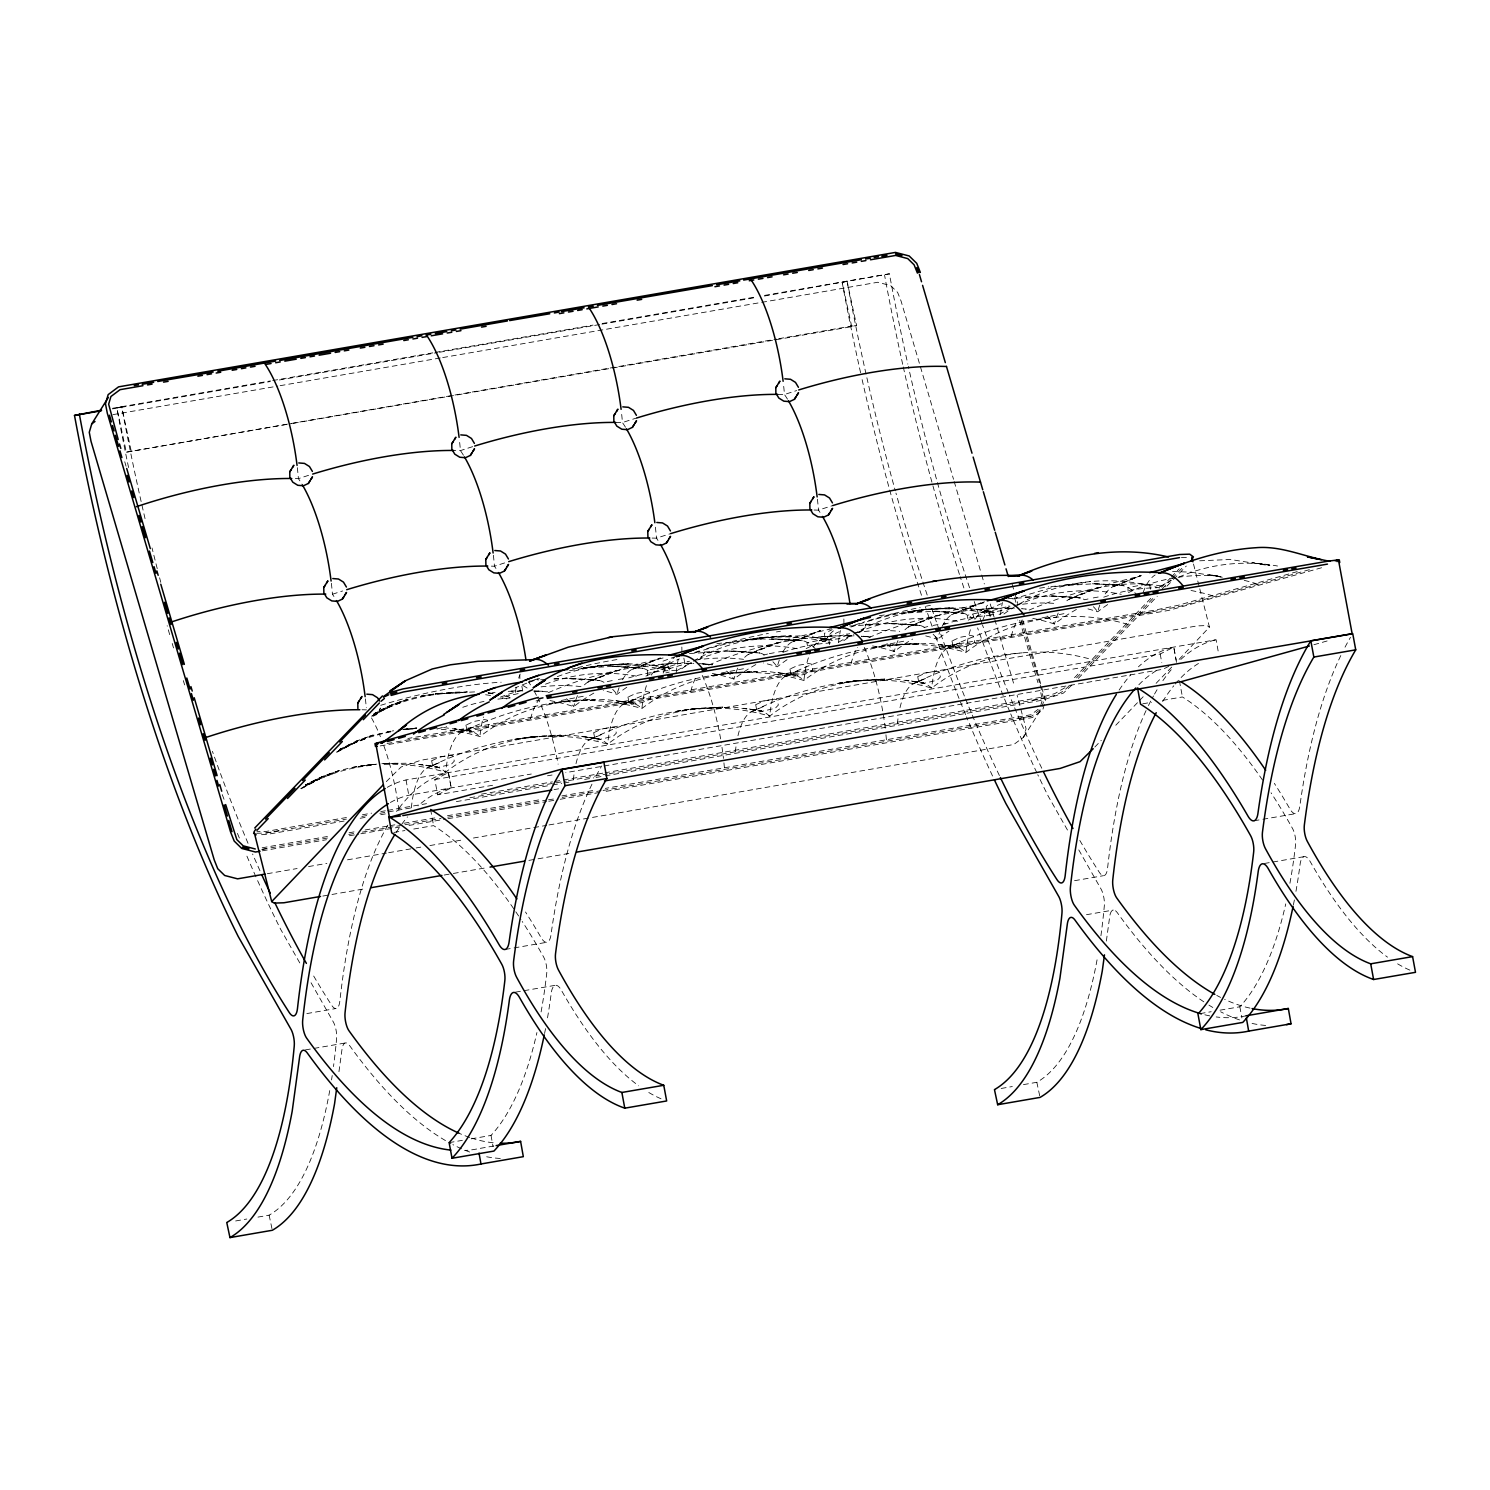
<?xml version="1.0" encoding="UTF-8"?>
<svg xmlns="http://www.w3.org/2000/svg" width="1490" height="1490" viewBox="0 0 1490 1490"><rect width="100%" height="100%" fill="white"/><g stroke="black" fill="none" stroke-linecap="round" stroke-linejoin="round"><path stroke-width="0.75" stroke-dasharray="5 3.75" d="M522.767 691.174L521.537 684.45M846.916 633.734L846.804 635.075L838.87 638.763L825.516 640.085L824.268 633.38L832.221 629.711M1008.935 605.704L1008.823 607.045L1000.87 610.714L990.291 612.539L987.535 612.055L986.175 606.691L989.23 603.506M338.956 1071.664L342.085 1048.718A20.432 6.575 80.2 0 1 349.666 1045.663A837.287 269.653 80.2 0 0 450.949 1143.631M1106.362 941.084L1109.808 915.847A20.432 6.575 80.2 0 1 1117.388 912.793A837.287 269.653 80.2 0 0 1206.956 1003.869M592.499 817.414L1013.815 744.497L1023.593 737.215L1026.07 728.796L1017.111 695.271M1040.579 705.999L1042.274 700.244L1040.597 691.602M1042.013 706.763L1043.875 700.449L1040.15 684.73M1044.378 704.323L1042.776 709.817L1032.384 717.547L603.822 791.73M373.171 716.224L376.43 714.697L380.546 708.067L379.186 710.246M859.208 632.114L862.468 630.568L866.603 623.938L865.224 626.117M376.43 714.697L377.79 712.518M701.827 656.438L700.449 658.617L704.584 651.987L703.224 654.166M862.468 630.568L863.846 628.389M1023.593 737.215L1041.38 708.868L1031.62 716.15L1018.843 718.497M1199.767 588.811L1209.433 627.085L1178.646 659.865M386.301 781.617L401.089 766.996L420.962 760.235L1197.215 625.893L1206.975 625.558L1209.433 627.085M1074.514 677.708L1151.863 597.248M1161.548 587.19L1169.594 578.809M1171.215 577.133L1179.26 568.752M1069.131 685.605C1059.669 697.19 1043.279 698.028 1029.665 700.859M1076.544 677.894L1153.67 597.676M1162.256 588.755L1170.823 579.833M1172.295 578.306L1182.054 568.156M1071.813 685.121L1063.394 693.111L1042.814 700.114L605.257 775.843M1078.257 678.416L1157.264 596.242M1166.931 586.185L1171.773 581.156M1173.394 579.48L1186.282 566.07M1094.833 747.049L1101.278 740.344M1115.787 725.239L1143.184 696.743M1156.091 683.333L1172.202 666.57M1064.829 687.765L1054.734 693.614L1042.236 697.096L605.07 772.77M1038.176 709.296L1030.857 714.753L605.312 788.396M371.662 716.243L375.387 713.822A194.743 179.415 43.9 0 1 462.887 692.98M337.373 751.91L353.633 743.361L337.932 751.482M301.222 788.769L319.363 779.009L303.643 787.148M372.221 715.833L387.922 707.713L372.221 715.833L375.387 713.822M583.242 696.277L561.227 700.486M763.681 655.134L767.536 654.036M743.473 668.749L721.477 672.958M829.427 644.574L828.924 638.689L821.791 639.694L806.928 642.898L807.952 648.467M923.93 627.607L927.786 626.508M903.722 641.221L881.707 645.431M1063.953 613.675L1041.957 617.884M372.779 715.535L384.588 709.017L400.959 702.61M336.517 752.282L350.299 744.683L366.689 738.276M304.221 786.85L316.029 780.332L332.4 773.925M374.027 713.747L390.417 705.496L407.403 699.369L390.417 705.496L374.027 713.747C402.114 697.115 435.173 692.012 467.357 691.919L435.322 693.93L475.813 691.844M339.757 749.396L356.147 741.145L373.133 735.036L356.147 741.145L339.757 749.396L369.669 736.172L393.043 730.808M305.469 785.062L321.859 776.812L338.845 770.684L321.859 776.812L305.469 785.062C327.036 772.49 351.565 766.009 376.355 764.277M492.575 785.286L437.65 794.803L434.819 779.549L448.397 772.639L451.228 787.893A607.995 195.823 80.2 0 0 418.057 805.904M437.65 794.803L451.228 787.893L448.397 772.639A623.528 200.815 80.2 0 0 396.582 811.51M434.819 779.549L1160.188 653.998L1173.766 647.088L1176.187 660.163M1168.831 666.291L1163.02 669.252L565.79 772.621M660.796 667.278L679.328 658.915M592.219 738.593C632.673 718.683 677.689 707.62 722.818 707.135L690.783 709.165L733.322 707.098L761.688 711.065L743.752 708.29L757.889 710.227M788.527 674.896C828.98 654.985 873.997 643.922 919.107 643.438L887.09 645.468L929.611 643.401L957.995 647.368L940.06 644.593L954.177 646.53M754.238 710.544C794.692 690.634 839.708 679.57 884.837 679.105L852.802 681.116L895.341 679.049L923.707 683.016L905.771 680.26L919.889 682.197M461.062 732.465L473.541 727.046L464.489 730.975C504.942 711.065 549.959 700.002 595.087 699.536L563.052 701.548L605.592 699.481L633.958 703.448L616.022 700.673L630.14 702.61M426.773 768.114L439.252 762.694L430.219 766.642C470.672 746.714 515.689 735.65 560.799 735.185L528.764 737.196L571.303 735.129L599.669 739.096L581.752 736.339L595.87 738.276M657.369 668.768L669.829 663.348M623.081 704.416L635.541 698.996L626.508 702.945C666.961 683.016 711.978 671.953 757.106 671.487L725.071 673.499L767.592 671.431L795.977 675.417L778.041 672.642L792.159 674.579M588.792 740.064L601.271 734.663M819.37 640.719L839.243 631.704M785.1 676.367L797.56 670.966M750.811 712.034L763.29 706.614M981.388 612.669L1001.261 603.673M947.119 648.336L959.579 642.916L950.546 646.865C983.512 630.661 1019.514 620.008 1056.187 617.232M912.83 683.985L925.29 678.583L916.257 682.513C949.223 666.309 985.225 655.656 1021.916 652.881M548.413 692.645C593.97 672.586 643.997 662.305 693.781 663.367M591.66 680.409L630.046 666.049L664.67 657.574M634.908 668.172L660.293 658.058L631.164 669.829L660.293 658.058M708.663 665.117C754.219 645.058 804.246 634.777 854.031 635.839M751.891 652.881L790.296 638.521L831.625 628.743M795.139 640.644L820.543 630.531L791.413 642.302L820.543 630.531M868.894 637.59C914.45 617.531 964.477 607.25 1014.262 608.293M912.141 625.353L950.527 610.993L985.151 602.5M955.388 613.098L985.113 601.587M1029.143 610.062C1071.776 592.312 1119.009 577.394 1165.553 586.762M1072.372 597.825L1110.776 583.465L1140.912 575.848M1115.619 585.57L1141.023 575.475L1111.894 587.246L1141.023 575.475M526.771 683.128L515.223 687.803M518.166 693.614L504.235 696.668M528.913 682.364L539.622 678.602M695.215 652.825C726.133 642.376 758.671 635.932 791.376 635.839L759.341 637.85L801.881 635.783L830.247 639.75L812.329 636.975L826.447 638.912M850.809 627.048C883.644 615.202 918.417 607.92 953.395 607.79L921.36 609.801L963.9 607.752L992.265 611.72L974.348 608.944L988.466 610.881M1012.827 598.999L1055.609 586.576L1090.475 581.566M131.157 450.762L121.677 406.696L116.853 408.111L126.352 452.178L776.439 339.087M293.381 423.272L851.703 326.645L856.527 325.23L847.046 281.144L842.222 282.56A837.287 269.653 80.2 0 0 861.35 376.169M764.426 296.026L889.4 273.825A821.754 264.661 80.2 0 0 907.838 364.119M437.632 728.833L446.572 726.3M1297.213 571.62L1178.702 605.163L1154.638 610.174L407.85 738.481M1309.393 569.683L1179.67 606.411L1142.066 613.768M1321.593 567.746L1168.551 610.434L379.261 746.08M1313.901 644.723L1327.311 640.923M536.028 700.971L540.106 699.909M675.901 656.401L662.249 661.411L663.497 668.135L671.133 668.135L681.843 664.968L684.785 663.125L683.538 656.401M665.862 672.884L669.196 672.102M1088.017 598.98L1084.683 599.762A109.161 38.386 80.3 0 0 1065.164 602.277M607.305 681.563L612.539 680.52M769.287 653.682L776.625 652.285M569.553 670.705L600.843 665.453L629.357 663.87L597.341 665.881L625.632 663.609L654.091 665.173L668.246 667.799L650.311 665.024L664.428 666.961M933.019 625.446L938.775 624.403M1093.269 597.918L1099.024 596.875M112.774 408.241L270.416 380.937M272.707 380.546L432.882 352.832M435.173 352.422L593.057 325.099M602.202 323.516L755.523 296.976M764.668 295.392L889.4 273.825M112.402 408.875L270.174 381.57M279.319 379.987L437.203 352.664M439.494 352.255L599.669 324.541M601.96 324.149L755.262 297.609M112.961 414.63L277.829 386.096M280.12 385.687L440.407 357.954M442.698 357.563L877.759 282.262L890.666 285.614L897.613 292.394L901.096 301.129L953.525 479.277M778.73 338.696L856.527 325.23M126.352 452.178L291.09 423.663M387.27 787.335A623.528 200.815 80.2 0 1 406.044 779.959L1216.119 639.75L1218.466 652.862M390.38 802.495A607.995 195.823 80.2 0 1 408.781 795.25L531.315 774.018M547.482 775.787L552.064 775.005M346.444 817.526L266.338 831.401L256.876 831.699M362.461 814.751L371.606 813.168M380.769 811.584L385.351 810.802M387.642 810.392L426.55 803.669M481.475 794.151L552.436 781.878M554.727 781.486L602.779 773.161M256.522 833.283L266.282 832.966L346.425 819.09M361.828 816.446L369.315 815.123M379.838 813.335L412.823 807.599M469.853 797.765L566.237 781.039M568.528 780.648L607.454 773.906M609.354 773.608L1042.516 698.605M344.115 821.046L266.226 834.53L258.18 834.791M360.152 818.271L367.006 817.079M380.751 814.713L385.333 813.913M456.35 801.62L550.276 785.36M552.567 784.969L561.73 783.386M564.021 782.995L570.894 781.803M584.639 779.419L593.802 777.836M596.093 777.426L602.966 776.253M262.147 847.791L330.78 835.927M349.088 832.761L355.942 831.569M365.106 829.986L394.85 824.827M403.995 823.244L436.03 817.712M447.466 815.719L541.261 799.497M561.86 795.921L596.168 789.998M262.24 849.319L328.638 837.827M348.753 834.475L353.838 833.469M362.256 832.128L400.512 825.516M405.001 824.734L441.021 818.494M447.726 817.209L546.178 800.167M548.469 799.776L553.516 799.031M562.214 797.392L601.14 790.668M603.022 790.464L1031.62 716.15M262.333 850.827L326.515 839.727M349.424 835.76L358.587 834.177M360.878 833.767L392.969 828.216M395.26 827.825L399.841 827.025M409.005 825.441L445.678 819.09M447.969 818.699L546.532 801.639M548.823 801.247L557.986 799.664M560.277 799.273L601.532 792.121M267.343 873.699L297.106 868.54M308.56 866.565L326.869 863.38M347.487 859.823L386.413 853.081M388.704 852.69L413.885 848.332M416.176 847.94L420.757 847.139M429.921 845.556L464.265 839.615M473.429 838.032L546.7 825.348M548.99 824.939L590.208 817.805M322.846 896.049L329.7 894.857M331.991 894.466L366.354 888.506M444.206 875.04L451.06 873.848M453.351 873.457L487.696 867.515M528.913 860.382L535.785 859.19M538.076 858.799L572.421 852.839M306.847 1013.573L335.827 1008.544M1074.569 880.683L1103.55 875.673M305.413 1049.891L345.531 1042.944M1086.508 914.692L1113.254 910.073M493.861 1145.996L478.253 1148.697A821.754 264.661 80.2 0 1 464.731 1150.466M235.662 1220.962L246.819 1219.025M257.956 1217.107L269.113 1215.17A460.038 148.162 80.2 0 0 329.718 1090.624M1001.168 1088.464L1012.306 1086.545M1023.462 1084.608L1036.835 1082.299A460.038 148.162 80.2 0 0 1097.441 957.753M387.046 743.491L393.919 742.299M396.21 741.908L1154.787 611.589M554.038 789.607L558.62 788.825M393.9 832.444L404.926 830.545M413.754 829.036L433.59 825.628A607.995 213.796 80.3 0 1 514.534 909.924M1142.737 703.802L1151.565 702.274M1162.591 700.375L1182.427 696.966A607.995 213.796 80.3 0 1 1263.371 781.282M505.259 949.447L511.871 948.311M514.087 947.919L547.147 942.239M1254.096 820.785L1260.708 819.649M1262.905 819.277L1295.983 813.596M515.447 992.154L555.137 985.337M1264.284 863.492L1303.974 856.675M449.123 1142.625L462.347 1140.353M471.175 1138.844L491.011 1135.436A460.038 161.758 80.3 0 0 536.921 1032.551M1200.158 1013.591L1211.184 1011.71M1220.012 1010.183L1239.848 1006.774A460.038 161.758 80.3 0 0 1285.74 903.89M266.282 832.966L279.058 830.787M261.793 849.449L268.219 848.406M778.544 651.931L785.677 650.925M618.294 679.459L623.025 678.714M1039.61 588.196L1048.662 586.837M879.379 615.743L886.159 614.7M716.876 643.606L761.856 638.875L803.203 640.775L771.578 638.819L799.087 640.123M390.492 731.218L387.046 731.739L393.621 730.771M1050.916 586.483L1096.156 583.614L1123.684 585.719L1092.058 583.745L1119.567 585.067M1007.668 598.738L1052.909 595.851L1080.436 597.956L1048.811 596L1076.32 597.304M890.685 614.029L935.906 611.142L963.434 613.247L931.827 611.291L959.318 612.595M849.71 626.005L892.659 623.397L920.205 625.483L888.58 623.528L916.089 624.832M689.479 653.533L732.428 650.925L759.956 653.011L728.331 651.056L755.84 652.359M572.477 668.824L615.426 666.216L642.972 668.302L611.347 666.347L638.837 667.65M529.229 681.079L538.337 680.073M492.78 693.763L488.292 693.074L495.09 692.31M1199.674 560.799L1230.386 559.495L1266.295 565.157L1252.028 562.289M376.84 764.146L366.745 765.245L375.61 764.389M943.505 623.658L945.927 623.397M416.548 728.107L401.034 729.579L418.764 727.902M406.584 728.982L416.734 728.07M1064.568 584.993L1082.336 583.819M583.857 667.576L601.606 666.403M540.609 679.812L544.576 679.552M1025.288 596.968L1039.089 596.056M908.285 612.26L922.087 611.347M982.059 609.205L995.841 608.293M865.057 624.496L878.858 623.584M748.054 639.787L761.856 638.875M821.81 636.733L835.611 635.82M704.807 652.024L718.608 651.111M661.579 664.261L675.361 663.348M553.777 678.937L572.179 678.453L599.725 680.539L568.1 678.583L595.609 679.887M508.22 691.341L524.331 690.745M554.336 678.9L558.378 678.639M511.089 691.136L515.13 690.876M1181.421 557.577L1188.983 557.316M384.476 763.55L398.78 763.215L380.863 763.7L409.284 763.178L437.65 767.145L419.733 764.37L433.851 766.307M1172.574 571.527L1190.771 572.141L1220.925 576.965M1012.455 608.386L1005.582 608.237L1012.287 608.404M852.224 635.932L845.333 635.764L852.038 635.932M534.035 691.043L550.071 691.975M533.793 691.062L542.751 691.286L535.841 690.988M1026.219 609.056L1021.637 608.721L1026.033 609.168M870.551 636.919L861.388 636.249L868.037 636.9M712.611 664.596L698.866 663.609L712.257 664.838M488.012 692.831L492.072 693.204M443.573 727.53L471.939 731.497L454.003 728.722L468.139 730.659M863.213 636.23L870.086 636.975M702.982 663.758L712.146 664.764M488.292 693.074L494.345 693.893M1259.46 563.704L1269.852 565.343L1255.679 562.996M1216.213 575.941L1220.366 576.611M1212.45 575.233L1220.534 576.574M1208.8 574.525L1223.048 577.394M522.86 685.381L527.851 688.492M1067.473 830.042L1048.29 796.275A837.287 269.653 80.2 0 1 1037.785 774.726M1078.779 849.896L1101.352 889.605A12.255 3.949 80.2 0 1 1104.332 905.697A460.038 148.162 80.2 0 1 1100.887 935.981M299.769 962.913L280.567 929.145A837.287 269.653 80.2 0 1 256.839 878.895M311.056 982.767L333.63 1022.494A12.255 3.949 80.2 0 1 336.61 1038.567A460.038 148.162 80.2 0 1 333.481 1066.598M1012.157 584.304L1014.131 590.99M1014.783 593.225L1018.061 604.363M1022.643 619.952L1045.459 700.673M1014.541 597.732L1015.901 602.351M1021.134 620.157L1039.498 682.513M1019.626 620.38L1037.971 682.699M954.177 481.493L981.053 572.793M981.705 575.028L984.331 583.931M990.235 603.971L994.165 617.326M994.817 619.561L1014.485 686.35M124.75 461.788L126.054 466.24M1193.509 564.021L1199.189 586.557M851.703 326.645L842.222 282.56L847.046 281.144A821.754 264.661 80.2 0 0 895.322 490.806M1036.835 1082.299L1040.039 1097.404M269.113 1215.17L272.316 1230.274M1179.428 680.8L1182.427 696.966M1239.848 1006.774L1241.915 1017.949M1150.429 589.202L1149.405 583.633L1127.93 587.526L1128.098 591.549M1160.188 653.998L1161.809 662.715M990.198 616.73L989.155 611.161L976.267 613.21L967.159 615.37L968.202 620.939M669.364 669.941L668.675 666.216L647.219 670.128L647.722 675.994M430.591 809.443L433.59 825.628M491.011 1135.436L493.078 1146.611M1176.485 662.38L1173.766 647.088A623.528 200.815 80.2 0 0 1138.435 666.831M406.044 779.959L408.781 795.25M843.861 618.983L843.955 624.385M681.843 647.014L681.936 652.434M519.824 675.063L519.88 678.658M545.47 684.171A194.743 182.19 74.2 0 1 636.565 676.143M663.162 673.107A109.161 38.386 80.3 0 1 674.411 657.593M755.821 664.577A194.743 182.19 74.2 0 0 733.993 679.068A194.743 182.19 74.2 0 0 712.313 673.461M783.237 652.229A194.743 182.19 74.2 0 1 830.34 642.991M872.563 645.934A194.743 182.19 74.2 0 1 894.242 651.54A194.743 182.19 74.2 0 1 912.569 639.061M898.004 640.551A109.161 38.386 80.3 0 0 894.242 651.54A109.161 38.386 80.3 0 0 885.526 642.432M904.933 629.804A109.161 38.386 80.3 0 1 924.452 627.271M933.131 634.218A109.161 38.386 80.3 0 1 937.471 639.303A194.743 182.19 74.2 0 1 948.962 631.071M943.487 624.701A194.743 182.19 74.2 0 1 994.612 615.296M1032.793 618.406A194.743 182.19 74.2 0 1 1054.473 624.012A194.743 182.19 74.2 0 1 1078.052 608.553M850.995 663.776A109.161 38.386 80.3 0 1 857.495 647.48M787.055 659.716A194.743 182.19 74.2 0 0 777.24 666.831A194.743 182.19 74.2 0 0 763.495 662.938M806.164 648.578A194.743 182.19 74.2 0 1 849.691 633.716M855.614 632.654A194.743 182.19 74.2 0 1 899.755 631.35M925.718 635.895A194.743 182.19 74.2 0 1 937.471 639.303A109.161 38.386 80.3 0 1 939.613 632.393M737.755 668.079A109.161 38.386 80.3 0 0 733.993 679.068A109.161 38.386 80.3 0 0 725.295 669.979M744.683 657.332A109.161 38.386 80.3 0 1 764.202 654.799M772.9 661.746A109.161 38.386 80.3 0 1 777.24 666.831A109.161 38.386 80.3 0 1 779.363 659.921M626.806 687.263A194.743 182.19 74.2 0 0 617.009 694.359A194.743 182.19 74.2 0 0 603.264 690.466M645.915 676.106A194.743 182.19 74.2 0 1 689.46 661.243M695.383 660.2A194.743 182.19 74.2 0 1 743.547 659.325M782.79 652.192A109.161 38.386 80.3 0 1 816.129 649.51M968.202 620.157A194.743 182.19 74.2 0 1 1009.941 606.188M1013.871 605.462A194.743 182.19 74.2 0 1 1055.982 603.487M1087.924 608.889A194.743 182.19 74.2 0 1 1097.72 611.775A194.743 182.19 74.2 0 1 1109.212 603.543M942.108 626.415A109.161 38.386 80.3 0 1 972.02 617.959M593.821 693.092A194.743 182.19 74.2 0 0 573.762 706.614A194.743 182.19 74.2 0 0 548.078 700.263M628.724 677.894A194.743 182.19 74.2 0 1 678.155 670.295M690.764 691.323A109.161 38.386 80.3 0 1 695.383 678.434M838.814 642.115A194.743 182.19 74.2 0 1 851.2 635.448M858.501 632.114A194.743 182.19 74.2 0 1 961.031 621.851M982.841 620.157A109.161 38.386 80.3 0 1 991.409 605.331M825.125 641.706A109.161 38.386 80.3 0 1 834.642 630.065M999.045 614.569A194.743 182.19 74.2 0 1 1013.256 607.045M1016.906 605.387A194.743 182.19 74.2 0 1 1121.262 594.324M1143.091 592.629A109.161 38.386 80.3 0 1 1155.123 574.991M530.514 718.851A109.161 38.386 80.3 0 1 538.02 701.008M566.498 698.717A109.161 38.386 80.3 0 1 573.762 706.614A109.161 38.386 80.3 0 1 577.524 695.607M584.452 684.86A109.161 38.386 80.3 0 1 603.971 682.327M612.651 689.293A109.161 38.386 80.3 0 1 617.009 694.359A109.161 38.386 80.3 0 1 619.132 687.449M462.757 707.303A194.743 182.19 74.2 0 1 484.008 701.418M497.865 699.127A194.743 182.19 74.2 0 1 509.859 698.065M1058.235 613.005A109.161 38.386 80.3 0 0 1054.473 624.012A109.161 38.386 80.3 0 0 1045.775 614.904M1093.381 606.691A109.161 38.386 80.3 0 1 1097.72 611.775A109.161 38.386 80.3 0 1 1099.843 604.865M1011.244 636.249A109.161 38.386 80.3 0 1 1017.745 619.952M1103.717 597.173A194.743 182.19 74.2 0 1 1156.855 587.731M1191.032 590.506A194.743 182.19 74.2 0 1 1214.723 596.484M1128.452 592.629A194.743 182.19 74.2 0 1 1174.12 577.934M1178.087 577.3A194.743 182.19 74.2 0 1 1220.236 576.295M1244.225 580.355A194.743 182.19 74.2 0 1 1257.951 584.248M1105.226 593.933A109.161 38.386 80.3 0 1 1136.609 594.454M500.361 697.134A194.743 182.19 74.2 0 1 523.325 690.038M541.093 686.871A194.743 182.19 74.2 0 1 581.286 686.629M622.559 679.719A109.161 38.386 80.3 0 1 651.54 673.014M1159.295 587.041A194.743 182.19 74.2 0 1 1171.68 580.392M1178.981 577.04A194.743 182.19 74.2 0 1 1277.526 566.014M676.851 670.668A194.743 182.19 74.2 0 1 690.969 662.976M698.27 659.642A194.743 182.19 74.2 0 1 798.789 648.988M541.093 1011.915A460.038 161.758 80.3 0 0 546.737 973.324A12.255 4.302 80.3 0 0 543.664 957.083A607.995 213.796 80.3 0 0 522.226 921.472M515.819 911.824A607.995 213.796 80.3 0 1 520.941 919.498M547.519 1017.819A475.552 167.215 80.3 0 0 551.263 993.029A20.432 7.189 80.3 0 1 561.339 990.179A475.552 167.215 80.3 0 0 638.689 1085.8M545.545 1028.603A475.552 167.215 80.3 0 1 544.278 1034.917M591.977 784.168A623.528 219.254 80.3 0 0 551.002 934.77A20.432 7.189 80.3 0 1 541.056 937.582A623.528 219.254 80.3 0 0 525.504 911.992M596.186 775.824A623.528 219.254 80.3 0 1 601.643 766.009M661.02 1098.763A475.552 167.215 80.3 0 1 647.666 1091.816M1289.93 883.272A460.038 161.758 80.3 0 0 1295.574 844.662A12.255 4.302 80.3 0 0 1292.501 828.421A607.995 213.796 80.3 0 0 1271.063 792.81M1295.965 891.337A475.552 167.215 80.3 0 0 1300.081 864.368A20.432 7.189 80.3 0 1 1310.176 861.518A475.552 167.215 80.3 0 0 1387.507 957.139M1294.382 899.941A475.552 167.215 80.3 0 1 1293.115 906.255M1340.814 655.525A623.528 219.254 80.3 0 0 1299.839 806.109A20.432 7.189 80.3 0 1 1289.874 808.921A623.528 219.254 80.3 0 0 1274.341 783.349M1345.023 647.182A623.528 219.254 80.3 0 1 1350.48 637.347M1409.857 970.12A475.552 167.215 80.3 0 1 1396.503 963.173M500.305 1158.456A837.287 269.653 80.2 0 1 484.567 1156.333M469.685 1152.031A837.287 269.653 80.2 0 1 452.885 1144.637M255.908 876.79A837.287 269.653 80.2 0 1 245.72 853.304M239.35 838.013A837.287 269.653 80.2 0 1 236.631 831.383M224.04 799.311A837.287 269.653 80.2 0 1 221.638 792.997M184.648 684.916A837.287 269.653 80.2 0 1 183.307 680.613M173.511 647.908A837.287 269.653 80.2 0 1 172.225 643.475M169.674 634.61A837.287 269.653 80.2 0 1 167.159 625.688M128.587 467.581A837.287 269.653 80.2 0 1 116.853 408.111L121.696 406.696A821.754 264.661 80.2 0 0 145.722 521.519M992.563 776.011A837.287 269.653 80.2 0 1 966.526 716.858M965.613 714.66A837.287 269.653 80.2 0 1 935.199 635.206M932.107 626.433A837.287 269.653 80.2 0 1 925.253 606.467M921.509 595.274A837.287 269.653 80.2 0 1 861.853 378.423M387.847 825.143A623.528 200.815 80.2 0 0 339.85 1001.019A20.432 6.575 80.2 0 1 331.562 1005.117A821.754 264.661 80.2 0 1 313.235 975.279M1119.139 690.056A623.528 200.815 80.2 0 1 1130.761 674.784M332.214 1075.538A460.038 148.162 80.2 0 1 331.525 1079.933M493.19 1142.755A821.754 264.661 80.2 0 1 471.808 1138.155M469.704 1137.447A821.754 264.661 80.2 0 1 459.069 1133.238M259.986 870.793A821.754 264.661 80.2 0 1 252.592 854.012M248.029 843.321A821.754 264.661 80.2 0 1 212.418 751.314M160.79 582.348A821.754 264.661 80.2 0 1 159.598 577.785M157.232 568.621A821.754 264.661 80.2 0 1 152.055 547.985M396.247 832.295A607.995 195.823 80.2 0 1 400.363 826.168M401.76 824.212A607.995 195.823 80.2 0 1 407.515 816.874M1265.662 1025.437A837.287 269.653 80.2 0 1 1250.185 1022.997M1239.55 1019.924A837.287 269.653 80.2 0 1 1220.608 1011.766M1212.823 1007.482A837.287 269.653 80.2 0 1 1208.912 1005.117M1036.835 772.714A837.287 269.653 80.2 0 1 1010.704 713.896M1009.792 711.717A837.287 269.653 80.2 0 1 977.57 627.867M974.479 619.095A837.287 269.653 80.2 0 1 969.133 603.599M963.881 587.935A837.287 269.653 80.2 0 1 960.175 576.649M959.448 574.395A837.287 269.653 80.2 0 1 903.201 366.577M902.698 364.305A837.287 269.653 80.2 0 1 884.576 275.222M1250.017 1008.115A821.754 264.661 80.2 0 1 1224.65 999.38M1220.589 997.425A821.754 264.661 80.2 0 1 1216.771 995.413M1079.822 840.453A821.754 264.661 80.2 0 0 1099.285 872.246A20.432 6.575 80.2 0 0 1107.573 868.13A623.528 200.815 80.2 0 1 1147.468 707.62M1041.771 768.244A821.754 264.661 80.2 0 1 1009.419 695.253M1008.525 693.074A821.754 264.661 80.2 0 1 982.45 624.906M981.687 622.764A821.754 264.661 80.2 0 1 974.05 600.991M969.562 587.731A821.754 264.661 80.2 0 1 908.323 366.354M1148.436 705.589A623.528 200.815 80.2 0 1 1153.484 695.923M1154.526 694.079A623.528 200.815 80.2 0 1 1157.655 688.734M1162.889 680.651A623.528 200.815 80.2 0 1 1173.114 667.464M1180.788 659.493A623.528 200.815 80.2 0 1 1216.119 639.75M1162.628 701.548A607.995 195.823 80.2 0 1 1173.785 685.773M1175.237 684.003A607.995 195.823 80.2 0 1 1198.482 663.46M1209.731 1015.882A821.754 264.661 80.2 0 1 1203.492 1014.448M999.418 775.564A821.754 264.661 80.2 0 1 965.278 698.214M964.384 696.016A821.754 264.661 80.2 0 1 940.097 632.244M939.315 630.084A821.754 264.661 80.2 0 1 930.952 606.113M927.208 595.069A821.754 264.661 80.2 0 1 895.956 493.06M1245.975 1015.826A821.754 264.661 80.2 0 1 1216.213 1016.944M1138.826 684.767A607.995 195.823 80.2 0 1 1156.128 670.798M371.494 717.919A109.161 35.164 80.2 0 1 380.416 736.712M383.917 745.95A109.161 35.164 80.2 0 1 398.892 810.076M362.051 709.761A194.743 62.189 -16.4 0 1 366.484 709.892M331.376 583.279A109.161 35.164 80.2 0 1 332.438 594.268A109.161 35.164 80.2 0 1 334.468 597.304M365.404 698.885A109.161 35.164 80.2 0 1 366.298 707.713M625.465 427.22A109.161 35.164 80.2 0 0 622.447 422.564A109.161 35.164 80.2 0 0 621.367 411.575M655.395 527.199A109.161 35.164 80.2 0 1 656.475 538.188A109.161 35.164 80.2 0 1 658.487 541.224M472.628 446.665A194.743 62.189 -16.4 0 0 460.429 450.613A194.743 62.189 -16.4 0 0 453.742 450.464M615.761 422.415A194.743 62.189 -16.4 0 1 622.447 422.564A194.743 62.189 -16.4 0 1 636.677 418.001M777.78 394.384A194.743 62.189 -16.4 0 1 784.466 394.533A194.743 62.189 -16.4 0 1 796.647 390.585M504.607 562.922A194.743 62.189 -16.4 0 0 494.457 566.237A194.743 62.189 -16.4 0 0 487.789 566.07M652.061 538.076A194.743 62.189 -16.4 0 1 656.475 538.188A194.743 62.189 -16.4 0 1 670.724 533.606M463.446 455.251A109.161 35.164 80.2 0 0 460.429 450.613A109.161 35.164 80.2 0 0 459.348 439.606M493.376 555.23A109.161 35.164 80.2 0 1 494.457 566.237A109.161 35.164 80.2 0 1 496.468 569.273M332.438 594.268A194.743 62.189 -16.4 0 1 342.607 590.971M814.062 510.027A194.743 62.189 -16.4 0 1 818.494 510.157A194.743 62.189 -16.4 0 1 832.724 505.576M308.56 475.347A194.743 62.189 -16.4 0 0 298.41 478.663A194.743 62.189 -16.4 0 0 293.996 478.532M694.564 652.471A194.743 62.189 -16.4 0 1 702.703 649.864M706.8 648.616A194.743 62.189 -16.4 0 1 768.412 633.399M776.439 631.946A194.743 62.189 -16.4 0 1 780.425 631.257M530.514 684.879A109.161 35.164 80.2 0 0 528.484 681.843A194.743 62.189 -16.4 0 1 540.684 677.913M534.482 691.658A109.161 35.164 80.2 0 1 536.437 695.383M537.406 697.339A109.161 35.164 80.2 0 1 558.117 764.184M702.256 675.417A109.161 35.164 80.2 0 1 721.29 742.821M721.98 747.291A109.161 35.164 80.2 0 1 723.47 758.429M723.935 762.843A109.161 35.164 80.2 0 1 724.531 769.436M577.766 667.632A194.743 62.189 -16.4 0 1 618.406 659.306M854.552 625.092A194.743 62.189 -16.4 0 1 864.721 621.833M868.819 620.566A194.743 62.189 -16.4 0 1 920.261 607.38M926.37 606.132A194.743 62.189 -16.4 0 1 930.412 605.35M864.275 647.386A109.161 35.164 80.2 0 1 885.488 730.379M885.954 734.812A109.161 35.164 80.2 0 1 886.55 741.387M297.329 467.655A109.161 35.164 80.2 0 1 298.41 478.663A109.161 35.164 80.2 0 1 302.433 484.958M787.484 399.171A109.161 35.164 80.2 0 0 784.466 394.533A109.161 35.164 80.2 0 0 783.386 383.526M817.414 499.15A109.161 35.164 80.2 0 1 818.494 510.157A109.161 35.164 80.2 0 1 821.511 514.795M380.714 705.31A194.743 62.189 -16.4 0 1 501.18 682.215M485.591 694.75A194.743 179.415 43.9 0 1 491.756 695.7M502 697.748A194.743 179.415 43.9 0 1 508.109 699.238M515.298 692.478A109.161 35.164 80.2 0 1 516.397 686.667M518.688 678.08A109.161 35.164 80.2 0 1 520.159 674.095M735.371 751.798A109.161 35.164 80.2 0 1 736.47 743.361M737.978 735.725A109.161 35.164 80.2 0 1 769.659 716.15A109.161 35.164 80.2 0 1 803.929 680.502A109.161 35.164 80.2 0 1 810.69 651.838M646.418 685.679A109.161 35.164 80.2 0 0 641.911 708.532A109.161 35.164 80.2 0 0 607.641 744.181A109.161 35.164 80.2 0 0 575.978 763.755M651.279 675.1A109.161 35.164 80.2 0 1 672.176 669.774M813.279 647.051A109.161 35.164 80.2 0 1 834.195 641.724M573.352 779.847A109.161 35.164 80.2 0 1 574.47 771.392M681.75 668.749A194.743 179.415 43.9 0 1 691.397 662.361M693.371 661.169A194.743 179.415 43.9 0 1 830.116 642.637M838.46 642.656A109.161 35.164 80.2 0 1 840.416 630.587M843.768 640.7A194.743 179.415 43.9 0 1 849.505 636.789M853.416 634.33A194.743 179.415 43.9 0 1 994.165 615.109M676.199 672.884A109.161 35.164 80.2 0 1 678.397 658.617M557.335 676.628A194.743 179.415 43.9 0 1 668.097 670.668M1000.479 614.625A109.161 35.164 80.2 0 1 1002.435 602.537M1003.906 614.01A194.743 179.415 43.9 0 1 1017.409 605.089M1019.402 603.916A194.743 179.415 43.9 0 1 1160.226 588.178M411.333 807.878A109.161 35.164 80.2 0 1 445.622 772.23A109.161 35.164 80.2 0 1 479.91 736.582A109.161 35.164 80.2 0 1 483.412 716.988M300.775 788.564A194.743 179.415 43.9 0 1 373.841 765.04M384.048 764.389A194.743 179.415 43.9 0 1 445.622 772.23A194.743 179.415 43.9 0 1 607.641 744.181A194.743 179.415 43.9 0 1 769.659 716.15A194.743 179.415 43.9 0 1 931.66 688.101A194.743 179.415 43.9 0 1 1093.679 660.07M897.39 723.768A109.161 35.164 80.2 0 1 898.489 715.312M899.997 707.675A109.161 35.164 80.2 0 1 931.66 688.101A109.161 35.164 80.2 0 1 965.948 652.452A109.161 35.164 80.2 0 1 970.456 629.6M1127.967 624.403A194.743 179.415 43.9 0 0 965.948 652.452A194.743 179.415 43.9 0 0 803.929 680.502A194.743 179.415 43.9 0 0 641.911 708.532A194.743 179.415 43.9 0 0 479.91 736.582A194.743 179.415 43.9 0 0 436.868 728.964M975.298 619.002A109.161 35.164 80.2 0 1 996.214 613.694M337.057 751.742A194.743 179.415 43.9 0 1 392.019 731.627M408.13 729.392A194.743 179.415 43.9 0 1 414.239 728.927M506.228 695.83A109.161 35.164 80.2 0 1 510.157 697.823M431.672 760.775L432.92 767.48L435.676 767.983L451.265 764.314L454.32 761.129L452.96 755.765L450.204 755.262L439.625 757.106L431.672 760.775M465.96 725.109L467.208 731.832L469.965 732.316L480.544 730.491L488.496 726.822L488.608 725.481L487.249 720.098L484.492 719.614L473.894 721.439L465.96 725.109M593.691 732.726L594.938 739.45L597.695 739.934L613.284 736.265L616.339 733.08L614.979 727.716L612.222 727.232L601.643 729.057L593.691 732.726M627.979 697.078L629.227 703.783L631.965 704.286L642.562 702.461L650.515 698.773L650.627 697.432L649.268 692.068L646.511 691.565L635.913 693.409L627.979 697.078M755.709 704.696L756.957 711.4L759.714 711.903L775.284 708.234L778.357 705.049L776.998 699.667L774.241 699.183L763.644 701.008L755.709 704.696M789.979 669.029L791.227 675.752L793.984 676.236L804.581 674.411L812.516 670.742L812.627 669.401L811.286 664.019L808.53 663.534L797.932 665.36L789.979 669.029M917.728 676.646L918.957 683.37L921.714 683.854L937.303 680.185L940.376 677L939.017 671.636L936.26 671.133L925.663 672.977L917.728 676.646M951.998 640.998L953.246 647.703L956.003 648.206L966.6 646.362L974.535 642.693L974.646 641.352L973.287 635.988L970.53 635.485L959.951 637.31L951.998 640.998M600.47 676.572L587.917 682.066L617.065 670.295L600.47 676.572M760.701 649.025L748.166 654.538L777.296 642.767L760.701 649.025M920.932 621.498L908.397 627.011L937.545 615.24L920.932 621.498M964.179 609.261L951.644 614.774L980.774 603.003L964.179 609.261M1081.181 593.97L1068.647 599.483L1097.776 587.712L1081.181 593.97M910.818 611.44L907.391 611.962L924.88 609.373L910.818 611.44M748.8 639.489L745.372 640.011L762.861 637.422L748.8 639.489M586.781 667.52L583.354 668.042L600.843 665.453L586.781 667.52M424.762 695.569L421.335 696.091L438.842 693.502L424.762 695.569M876.53 647.088L873.103 647.61L890.592 645.04L876.53 647.088M714.511 675.138L711.084 675.659L728.591 673.07L714.511 675.138M552.511 703.168L549.065 703.708L566.572 701.12L552.511 703.168M842.26 682.755L838.814 683.277L856.322 680.688L842.26 682.755M680.241 710.786L676.795 711.307L694.303 708.718L680.241 710.786M518.222 738.835L514.795 739.357L532.284 736.768L518.222 738.835M356.203 766.866L352.776 767.387L370.265 764.817L356.203 766.866M691.975 663.46L685.102 663.292L691.807 663.46"/><path stroke-width="1.5" d="M336.759 1087.719L334.561 1103.773A475.552 153.172 80.2 0 1 272.316 1230.274L229.963 1237.594L226.759 1222.508A460.038 148.162 80.2 0 0 294.256 1045.905A12.255 3.949 80.2 0 0 291.276 1029.813L238.214 936.484A837.287 269.653 80.2 0 1 74.5 415.431L101.618 410.178M1104.481 954.848L1102.283 970.903A475.552 153.172 80.2 0 1 1040.039 1097.404L997.667 1104.723L994.463 1089.618A460.038 148.162 80.2 0 0 1061.979 913.035A12.255 3.949 80.2 0 0 1058.999 896.943L1005.936 803.613A837.287 269.653 80.2 0 1 994.463 780.034M108.36 397.439L91.747 423.886L89.27 432.305L91.02 441.338L214.243 859.954L217.726 868.707L224.673 875.487L237.581 878.839L265.052 874.09M1337.089 561.6L1337.648 560.072L1335.245 560.855M1339.771 562.512L1339.268 559.774L1327.851 561.19L546.159 695.7M309.734 481.27L308.356 483.468L303.476 485.759L297.758 485.293L292.785 482.183L289.842 477.266L289.749 471.864L293.865 465.234L292.506 467.413M308.356 483.468L312.49 476.837L311.112 479.016M343.762 596.894L342.383 599.073L337.504 601.383L331.804 600.917L326.813 597.807L323.87 592.89L323.777 587.488L327.912 580.858L326.534 583.037M342.383 599.073L346.518 592.443L345.159 594.622M471.734 453.239L470.374 455.419L465.476 457.709L459.777 457.244L454.785 454.152L451.861 449.235L451.749 443.815L455.884 437.203L454.524 439.382M470.374 455.419L474.509 448.788L473.131 450.967M357.898 708.514L357.805 703.094L361.94 696.482L360.561 698.661M505.781 568.863L504.402 571.043L499.522 573.333L493.823 572.868L488.832 569.757L485.889 564.84L485.796 559.439L489.931 552.809L488.552 554.988M504.402 571.043L508.537 564.412L507.177 566.591M633.753 425.19L632.393 427.369L627.495 429.679L621.796 429.213L616.804 426.103L613.88 421.186L613.768 415.785L617.903 409.154L616.543 411.333M632.393 427.369L636.528 420.757L635.15 422.937M667.781 540.814L666.421 542.993L661.523 545.303L655.824 544.818L650.851 541.727L647.908 536.81L647.796 531.409L651.931 524.778L650.571 526.957M666.421 542.993L670.556 536.363L669.178 538.542M795.772 397.16L794.394 399.339L789.514 401.63L783.814 401.164L778.823 398.053L775.88 393.155L775.787 387.735L779.922 381.105L778.544 383.303M794.394 399.339L798.528 392.708L797.169 394.887M829.8 512.765L828.44 514.963L823.542 517.254L817.842 516.788L812.851 513.678L809.927 508.761L809.815 503.359L813.95 496.729L812.59 498.908M828.44 514.963L832.575 508.332L831.197 510.511M289.749 471.864L291.109 469.685M323.777 587.488L325.137 585.309M451.749 443.815L453.128 441.636M357.805 703.094L359.183 700.915M485.796 559.439L487.156 557.26M613.768 415.785L615.146 413.605M647.796 531.409L649.174 529.229M775.787 387.735L777.165 385.556M809.815 503.359L811.193 501.18M255.833 829.166L254.064 831.755L271.702 901.58L274.16 903.108L283.92 902.772L320.555 896.44M271.702 901.58L383.079 784.969M1191.125 561.041L1193.397 556.869L1189.69 554.168L1179.633 554.504L403.045 688.902L389.728 692.626M254.734 827.993L382.464 695.923M265.499 819.109L295.039 788.378M302.582 780.536L329.309 752.729M339.646 741.983L365.441 715.163M256.913 830.34L268.2 818.606M287.533 798.491L305.264 780.052M324.615 759.937L342.346 741.499M363.299 719.707L379.41 702.945M1093.213 748.725L1080.045 761.669L1060.154 768.43L577.003 852.057M383.675 696.426L405.317 680.8L432.193 668.991L450.315 664.819L477.675 661.355L533.066 659.679L545.88 655.06L529.62 661.15A109.161 35.164 80.2 0 1 548.469 665.266M381.03 701.269L384.439 698.438M91.747 423.886L95.006 421.465M443.536 714.529L458.864 704.584L446.609 712.388M449.701 710.395C470.989 694.787 496.282 685.139 522.431 682.01M492.948 698.158L502.111 692.347L489.838 700.151C512.653 683.24 539.678 672.456 567.932 669.42M536.195 685.921L545.359 680.111L533.085 687.914C575.103 655.004 631.052 653.086 682.085 655.414M386.506 740.437L381.831 743.1L406.547 724.866L398.519 730.864C420.702 710.469 449.254 697.525 479.184 694.247M380.397 743.156L386.133 740.437M383.452 697.171L388.685 694.806M838.833 628.221C889.903 605.108 946.839 596.857 1002.565 600.358M996.978 601.606C1048.606 577.859 1106.306 569.255 1162.815 572.831A109.161 38.386 80.3 0 1 1182.762 585.495M838.74 628.314L850.976 623.081L838.386 628.389M998.971 600.787L1011.226 595.553L998.617 600.861A109.161 38.386 80.3 0 1 1023.965 614.83M1159.22 573.259C1189.802 559.923 1222.377 549.866 1255.846 547.724C1281.568 545.433 1305.072 557.204 1329.844 561.264M1158.866 573.333L1184.271 563.22L1167.657 569.497M529.62 661.15L568.249 647.163L612.334 636.77L653.458 632.375L695.066 631.63L707.88 627.011L693.669 632.337C745.019 610.062 801.396 602.034 857.085 603.599A109.161 35.164 80.2 0 1 871.147 608.032M855.763 604.214C907.131 582.068 963.434 573.967 1019.104 575.55A109.161 35.164 80.2 0 1 1033.166 579.982M1017.782 576.183C1065.145 555.528 1117.574 544.8 1168.533 556.999M855.688 604.307L869.899 598.961L857.085 603.599L846.953 603.916M1017.707 576.257L1031.918 570.931L1019.104 575.55L1008.972 575.866L1022.736 575.233M495.425 687.467L481.698 692.515M538.672 675.231L524.927 680.278M581.919 662.994L568.174 668.042M668.954 655.228L703.429 646.194M829.204 627.7L870.402 617.363M987.274 600.88L1023.909 591.139M1149.684 572.644L1184.159 563.593M376.002 744.851L389.449 817.358L560.165 769.548L1352.156 633.809L1338.709 561.302M387.419 741.517L394.142 739.617M398.612 738.351L405.317 736.451M418.746 732.652L425.451 730.752M429.921 729.485L436.626 727.586M450.054 723.786L456.76 721.886M461.229 720.62L467.935 718.72M476.893 716.206L483.598 714.306M488.068 713.039L494.792 711.14M508.202 707.34L514.907 705.441M519.377 704.174L526.1 702.274M1309.412 645.99L1181.421 681.601L604.456 780.946M390.417 694.023L396.88 692.217M391.106 695.42L403.622 691.919L1179.521 557.632M538.337 697.376L374.959 743.622L375.461 746.36L377.361 746.36M539.212 698.642L542.975 697.841M608.497 637.534L612.334 636.77M770.516 609.485L774.353 608.74M932.535 581.454L936.372 580.69M1094.535 553.405L1098.391 552.641M546.737 697.041L551.132 696.221M547.296 698.382L1327.478 564.114M134.23 385.556L138.495 384.83M142.202 384.308L153.656 382.315M157.735 381.496L213.2 372.016M217.782 371.233L275.631 361.083M279.599 360.524L412.898 337.336M416.995 336.74L421.894 335.772M426.14 335.157L430.889 334.207M435.303 333.574L446.758 331.599M451.34 330.799L455.921 330.016M460.149 329.16L507.401 320.965M509.654 320.592L549.791 313.757M554.373 312.974L559.16 312.025M561.413 311.633L584.136 307.815M593.299 306.232L588.401 306.959A109.161 35.164 80.2 0 1 621.107 409.359M597.415 305.394L712.369 285.614M716.671 284.758L739.86 280.865M743.678 280.083L861.35 259.707M865.615 258.981L870.365 258.273M874.164 257.491L878.429 256.764M881.819 256.299L886.401 255.498M142.966 385.705L120.075 389.672L110.931 396.489L108.658 404.181L118.194 439.531M147.529 384.923L152.11 384.122M163.546 382.148L168.128 381.347M197.872 376.206L202.435 375.406M207.017 374.623L211.599 373.822M216.162 373.04L220.744 372.239M232.179 370.265L236.761 369.464M241.343 368.682L245.906 367.881M250.488 367.099L255.069 366.298M266.505 364.324L271.068 363.523M275.65 362.74L280.232 361.94M284.795 361.157L296.249 359.183M300.812 358.382L305.394 357.6M309.976 356.799L314.539 356.017M319.121 355.216L330.556 353.242M335.138 352.441L339.72 351.659M344.283 350.858L348.865 350.076M360.301 348.083L364.882 347.3M369.446 346.5L374.027 345.717M378.609 344.916L383.172 344.134M403.771 340.558L408.353 339.776M412.916 338.975L417.498 338.193M422.08 337.392L426.643 336.61M431.225 335.809L442.66 333.835M447.242 333.034L451.805 332.251M456.387 331.451L460.969 330.668M481.549 327.111L486.131 326.31M559.346 313.645L563.909 312.844M568.491 312.062L573.073 311.261M577.636 310.479L582.218 309.678M586.799 308.896L598.235 306.903M602.817 306.121L607.38 305.32M611.962 304.537L616.543 303.737M637.124 300.179L641.706 299.378M714.902 286.713L719.484 285.931M724.066 285.13L728.629 284.329M733.21 283.547L737.792 282.746M749.228 280.772L753.81 279.99M758.373 279.189L762.954 278.406M767.536 277.606L772.099 276.823M783.554 274.831L788.117 274.048M792.699 273.247L797.28 272.465M808.716 270.472L813.279 269.69M817.861 268.889L822.443 268.107M843.023 264.531L847.605 263.749M852.187 262.948L856.75 262.166M861.332 261.365L865.913 260.582M870.477 259.781L895.639 255.442L907.745 258.589L914.096 264.792L917.412 273.117M74.5 415.431L101.246 410.812M442.269 683.687L446.832 682.886M476.465 677.726L481.196 676.944M520.122 670.202L524.685 669.42M554.466 664.261L559.048 663.46M631.723 650.851L636.23 650.068M786.999 623.975L791.488 623.211M907.093 603.226L911.675 602.426M941.438 597.285L946.02 596.484M984.946 589.761L989.528 588.96M1019.29 583.801L1023.872 583.018M260.042 851.237L255.46 852.019L241.753 848.443L234.209 841.086L230.559 831.96L107.299 413.196L105.473 403.753L108.174 394.608L118.548 386.86L895.471 252.406L909.179 255.963L916.741 263.339L920.373 272.465M370.917 887.723L441.915 875.431M489.986 867.106L524.35 861.164M496.096 1145.624L520.606 1141.377L523.325 1156.668L480.972 1163.988A837.287 269.653 80.2 0 1 307.312 1053.002A20.432 6.575 80.2 0 0 299.732 1056.056L292.208 1111.112A475.552 153.172 80.2 0 1 229.963 1237.594M1245.975 1015.826L1288.329 1008.488L1291.048 1023.779A837.287 269.653 80.2 0 1 1286.522 1024.617M1205.708 1029.795A837.287 269.653 80.2 0 0 1248.676 1031.117L1291.048 1023.779M572.644 692.366L576.872 691.639M598.011 688.007L602.239 687.281M606.449 686.555L610.677 685.828M649.305 679.198L653.886 678.416M658.468 677.615L663.05 676.832M667.65 676.05L672.325 675.231M702.014 670.146L706.595 669.345M796.964 653.831L801.415 653.067M805.867 652.303L810.318 651.54M814.769 650.776L819.221 649.994M857.849 643.363L862.449 642.581M892.231 637.459L897.11 636.621M901.394 635.895L905.976 635.094M910.464 634.33L915.158 633.529M935.776 629.972L940.358 629.19M944.939 628.408L949.521 627.625M1100.793 601.625L1105.375 600.843M1135.157 595.721L1139.738 594.938M1144.134 594.175L1148.92 593.355M1153.037 592.648L1158.084 591.791M1178.702 588.252L1183.284 587.451M1230.945 579.275L1235.396 578.493M1239.848 577.729L1244.299 576.965M1283.337 570.26L1287.565 569.534M1291.793 568.808L1296.021 568.081M452.029 1158.27L449.123 1142.625A460.038 161.758 80.3 0 0 504.849 980.513A12.255 4.302 80.3 0 0 501.776 964.272A607.995 213.796 80.3 0 0 391.702 832.817L388.704 816.65A623.528 219.254 80.3 0 1 499.15 944.772A20.432 7.189 80.3 0 0 509.114 941.959A623.528 219.254 80.3 0 1 562.009 769.473L603.897 762.265L606.896 778.506A607.995 213.796 80.3 0 0 555.528 953.712A12.255 4.302 80.3 0 0 558.471 970.009A460.038 161.758 80.3 0 0 663.758 1085.279L666.663 1100.961L624.776 1108.169A475.552 167.215 80.3 0 1 519.451 997.369A20.432 7.189 80.3 0 0 509.357 1000.218A475.552 167.215 80.3 0 1 452.029 1158.27L493.916 1151.081A475.552 167.215 80.3 0 0 544.278 1034.917M1200.847 1029.627L1197.96 1013.982A460.038 161.758 80.3 0 0 1253.686 851.87A12.255 4.302 80.3 0 0 1250.594 835.629A607.995 213.796 80.3 0 0 1140.539 704.174L1137.541 687.989A623.528 219.254 80.3 0 1 1247.987 816.129A20.432 7.189 80.3 0 0 1257.951 813.298A623.528 219.254 80.3 0 1 1310.827 640.812L1352.734 633.622L1355.732 649.845A607.995 213.796 80.3 0 0 1304.346 825.069A12.255 4.302 80.3 0 0 1307.307 841.347A460.038 161.758 80.3 0 0 1412.595 956.617L1415.5 972.318L1373.612 979.507A475.552 167.215 80.3 0 1 1268.288 868.707A20.432 7.189 80.3 0 0 1258.193 871.576A475.552 167.215 80.3 0 1 1200.847 1029.627L1242.753 1022.419A475.552 167.215 80.3 0 0 1293.115 906.255M624.776 1108.169L621.87 1092.468A460.038 161.758 80.3 0 1 516.583 977.198A12.255 4.302 80.3 0 1 513.622 960.92A607.995 213.796 80.3 0 1 565.008 785.696L606.896 778.506M1373.612 979.507L1370.707 963.825A460.038 161.758 80.3 0 1 1265.401 848.555A12.255 4.302 80.3 0 1 1262.458 832.258A607.995 213.796 80.3 0 1 1313.845 657.053L1355.732 649.845M402.784 815.607L551.747 790.017M621.87 1092.468L663.758 1085.279M1370.707 963.825L1412.595 956.617M882.713 256.019L886.997 255.312M400.493 815.999L389.449 817.358M684.934 631.965L695.066 631.63A109.161 35.164 80.2 0 1 710.488 637.217M378.311 743.342L376.56 743.342L377.622 744.553M784.802 378.814L790.519 379.279L795.492 382.39L798.435 387.307M622.801 406.863L628.501 407.329L633.474 410.421L636.416 415.338M460.783 434.894L466.482 435.359L471.473 438.47L474.397 443.387M818.848 494.438L824.547 494.904L829.539 498.014L832.463 502.912M298.764 462.943L304.463 463.409L309.454 466.519L312.397 471.417M656.829 522.468L662.529 522.934L667.52 526.044L670.444 530.962M494.81 550.518L500.51 550.983L505.501 554.094L508.444 559.011M332.792 578.548L338.491 579.014L343.482 582.124L346.425 587.041M366.819 694.172L372.537 694.638L377.51 697.748L379.484 701.026M1321.351 559.737L1307.456 556.869L1317.123 558.88M895.564 253.915L902.009 255.591M255.293 848.983L243.187 845.836L236.835 839.634L225.661 804.581M242.479 847.139L248.923 848.816M253.598 833.264L256.168 834.866M916.797 267.548L918.902 272.8M919.423 274.588L921.528 281.759M922.589 285.354L945.331 362.629M946.429 366.317L972.001 453.202M973.138 457.058L982.767 489.819M983.344 491.737L994.687 530.291M995.245 532.209L1004.893 564.971M1006.029 568.826L1008.302 576.537M119.498 443.983L120.82 448.434M126.706 468.456L150.304 548.599M156.86 570.856L158.163 575.308M160.79 584.21L184.369 664.354M190.925 686.611L192.229 691.062M194.203 697.73L217.13 775.638M219.756 784.541L221.712 791.227M109.478 415.226L111.433 421.912M112.514 425.563L114.097 430.945M115.363 435.266L118.641 446.404M119.945 450.818L121.919 457.542M127.172 475.347L129.127 482.034M131.753 490.936L133.727 497.623M138.961 515.428L140.935 522.115M142.239 526.566L145.517 537.704M149.447 551.058L152.837 562.568M154.047 566.647L156.003 573.333M164.533 602.277L167.811 613.414M169.115 617.866L171.089 624.534M176.323 642.358L178.297 649.025M179.508 653.142L182.879 664.615M186.809 677.987L190.087 689.106M191.409 693.576L193.365 700.244M198.617 718.068L200.573 724.736M203.199 733.657L205.173 740.325M210.407 758.149L212.4 764.91M213.685 769.268L215.659 775.955M216.944 780.332L218.639 786.105M224.171 804.898L227.449 816.036M228.752 820.487L232.03 831.625M1191.795 557.279L1192.931 561.786M1310.827 640.812L1313.845 657.053M562.009 769.473L565.008 785.696M1246.366 1018.005L1248.676 1031.117M479.035 1153.074L480.972 1163.988M703.485 669.885A109.161 38.386 80.3 0 0 678.136 655.917C729.374 632.729 786.422 624.366 842.334 627.886A109.161 38.386 80.3 0 1 862.282 640.551M501.608 708.421A194.743 182.19 74.2 0 1 532.545 689.646M413.512 734.142A194.743 182.19 74.2 0 1 444.244 714.976M458.361 720.657A194.743 182.19 74.2 0 1 489.297 701.883M430.591 809.443A623.528 219.254 80.3 0 1 516.881 898.936M1181.272 681.936A623.528 219.254 80.3 0 1 1265.718 770.274M459.069 1133.238A821.754 264.661 80.2 0 1 348.921 1030.689A12.255 3.949 80.2 0 1 345.047 1012.734A607.995 195.823 80.2 0 1 394.906 834.419M306.4 963.397A821.754 264.661 80.2 0 1 274.998 903.07M270.267 893.181A821.754 264.661 80.2 0 1 261.849 874.928M520.606 1141.377A821.754 264.661 80.2 0 1 500.174 1143.221M450.837 1150.094A821.754 264.661 80.2 0 1 306.567 1038.027A12.255 3.949 80.2 0 1 302.694 1020.073A607.995 195.823 80.2 0 1 388.406 803.669M79.324 414.034A821.754 264.661 80.2 0 0 289.209 1012.455A20.432 6.575 80.2 0 0 297.497 1008.339A623.528 200.815 80.2 0 1 385.258 788.527M1288.329 1008.488A821.754 264.661 80.2 0 1 1252.084 1008.562M1214.853 994.37A821.754 264.661 80.2 0 1 1116.643 897.818A12.255 3.949 80.2 0 1 1112.769 879.864A607.995 195.823 80.2 0 1 1156.221 712.686M1072.986 828.496A821.754 264.661 80.2 0 1 1043.652 772.155M1201.387 1013.889A821.754 264.661 80.2 0 1 1074.29 905.138A12.255 3.949 80.2 0 1 1070.416 887.202A607.995 195.823 80.2 0 1 1135.827 687.952M1000.349 777.538A821.754 264.661 80.2 0 0 1056.932 879.566A20.432 6.575 80.2 0 0 1065.201 875.468A623.528 200.815 80.2 0 1 1116.364 694.34M1201.462 1028.621A837.287 269.653 80.2 0 1 1075.035 920.131A20.432 6.575 80.2 0 0 1067.455 923.185L1059.93 978.222A475.552 153.172 80.2 0 1 997.667 1104.723M204.465 737.941A194.743 62.189 -16.4 0 1 359.798 709.743M474.658 446.031A194.743 62.189 -16.4 0 1 615.761 422.415M626.471 428.878A109.161 35.164 80.2 0 1 654.855 522.748M508.705 561.655A194.743 62.189 -16.4 0 1 649.789 538.039M346.686 589.705A194.743 62.189 -16.4 0 1 487.789 566.07M464.452 456.927A109.161 35.164 80.2 0 1 493.115 553.014M312.658 474.081A194.743 62.189 -16.4 0 1 453.742 450.464M264.382 363.038A109.161 35.164 80.2 0 1 297.069 465.439M426.401 334.989A109.161 35.164 80.2 0 1 459.088 437.389M136.391 506.693A194.743 62.189 -16.4 0 1 291.742 478.495M636.677 418.001A194.743 62.189 -16.4 0 1 777.78 394.384M788.471 400.847A109.161 35.164 80.2 0 1 817.153 496.934M670.724 533.606A194.743 62.189 -16.4 0 1 811.808 509.99M170.419 622.317A194.743 62.189 -16.4 0 1 325.77 594.119M302.433 484.958A109.161 35.164 80.2 0 1 331.097 581.063M660.498 544.502A109.161 35.164 80.2 0 1 687.952 631.667M498.479 572.551A109.161 35.164 80.2 0 1 525.933 659.716M750.42 278.909A109.161 35.164 80.2 0 1 783.125 381.31M832.724 505.576A194.743 62.189 -16.4 0 1 980.513 482.108M822.517 516.453A109.161 35.164 80.2 0 1 849.971 603.636M798.696 389.952A194.743 62.189 -16.4 0 1 946.467 366.484M336.461 600.582A109.161 35.164 80.2 0 1 365.143 696.668M401.928 683.016L389.914 691.043L405.317 680.8L401.928 683.016M686.946 652.08L676.497 656.662L703.541 645.822L686.946 652.08M859.991 619.654L847.177 624.552L863.79 618.294L859.991 619.654M1020.222 592.126L1007.426 597.024L1024.021 590.766L1020.222 592.126"/></g></svg>
